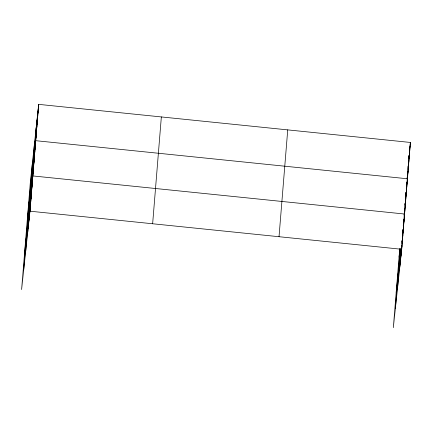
<?xml version="1.0" encoding="UTF-8"?>
<svg xmlns="http://www.w3.org/2000/svg" width="432" height="432" viewBox="0 0 432 432"><rect width="100%" height="100%" fill="white"/><g stroke="black" fill="none" stroke-linecap="round" stroke-linejoin="round"><path stroke-width="0.65" d="M23.625 270.61L32.33 163.782M25.709 251.1L34.414 144.272M27.734 232.162L36.439 125.334M38.68 104.366L30.305 182.72L21.6 289.548L29.975 211.194L38.68 104.366L410.4 142.452L401.695 249.28L393.32 327.634L399.757 248.654M152.642 223.76L161.347 116.932M279.029 236.709L287.734 129.881M395.345 308.702L400.226 248.767M397.429 289.186L400.685 249.237M399.454 270.254L401.177 249.102M36.142 128.968L38.383 107.995M35.845 132.602L38.086 111.629M35.548 136.231L37.789 115.258M35.257 139.865L37.498 118.892M34.96 143.5L37.201 122.526M34.663 147.128L36.904 126.155M34.366 150.763L36.607 129.789M34.069 154.391L36.31 133.423M33.777 158.026L36.018 137.052M27.346 219.04L35.721 140.686L407.441 178.772L406.739 185.328M33.194 165.186L35.435 144.212M32.902 168.707L35.143 147.733M32.616 172.233L34.857 151.259M32.33 175.759L34.571 154.786M32.044 179.285L34.285 158.312M31.757 182.812L33.998 161.838M31.466 186.338L33.707 165.364M31.18 189.859L33.421 168.885M30.893 193.385L33.134 172.411M24.473 254.297L32.848 175.937L404.568 214.024L404.147 217.96M30.316 200.437L32.562 179.464M30.029 203.963L32.27 182.99M29.743 207.49L31.984 186.516M29.457 211.01L31.698 190.037M29.171 214.537L31.412 193.563M28.879 218.063L31.126 197.089M28.593 221.589L30.834 200.615M28.307 225.115L30.548 204.142M28.021 228.641L30.262 207.668M408.861 156.87L409.001 155.558M409.347 152.28L409.558 150.314M409.768 148.349L410.4 142.452M408.915 157.226L409.126 155.261M409.336 153.29L410.103 146.081M408.478 162.167L408.618 160.855M408.899 158.236L409.18 155.612M409.32 154.305L409.806 149.715M408.04 167.108L408.181 165.802M408.461 163.177L408.672 161.212M408.883 159.246L409.514 153.349M408.024 168.124L408.235 166.153M408.445 164.187L409.217 156.978M407.587 173.065L407.797 171.099M408.008 169.133L408.92 160.612M407.155 178.006L407.295 176.699M407.576 174.074L407.851 171.455M407.992 170.143L408.623 164.241M407.138 179.015L407.349 177.05M407.56 175.084L408.326 167.875M406.701 183.962L406.912 181.996M407.192 179.372L407.473 176.753M407.614 175.441L408.029 171.509M406.264 188.903L406.404 187.591M406.755 184.318L406.966 182.347M407.176 180.382L407.738 175.138M399.065 257.132L399.946 248.924M405.832 193.849L405.967 192.537M406.318 189.259L406.528 187.294M405.891 194.092L406.102 192.127M406.312 190.161L406.593 187.542M406.733 186.23L407.155 182.299M405.886 194.999L406.166 192.375M406.307 191.068L406.863 185.825M404.968 204.422L405.108 203.11M405.459 199.832L405.67 197.867M405.88 195.901L406.577 189.346M405.032 204.671L405.173 203.359M405.448 200.74L405.729 198.115M405.869 196.808L406.291 192.872M404.6 209.509L404.741 208.197M405.022 205.573L405.302 202.954M405.443 201.641L406.004 196.398M404.104 215.001L404.244 213.689M404.595 210.411L404.806 208.445M405.016 206.48L405.718 199.924M404.168 215.249L404.309 213.937M404.59 211.313L404.87 208.694M405.011 207.382L405.427 203.45M403.672 220.736L403.812 219.429M404.163 216.151L404.444 213.527M404.579 212.22L405.14 206.977M403.245 225.574L403.385 224.262M403.736 220.984L403.942 219.019M404.152 217.053L404.854 210.497M396.193 292.383L400.842 248.886M403.304 225.823L403.445 224.51M403.726 221.891L404.006 219.267M402.808 231.314L403.018 229.349M403.299 226.724L403.58 224.105M403.72 222.793L404.282 217.55M402.381 236.153L402.521 234.841M402.872 231.563L403.083 229.597M403.294 227.632L403.99 221.076M402.376 237.055L402.586 235.089M402.867 232.465L403.142 229.846M403.283 228.533L403.704 224.602M401.949 241.888L402.089 240.581M402.435 237.303L402.716 234.679M402.856 233.372L403.418 228.128M400.891 252.623L401.242 249.35M401.522 246.726L401.657 245.414M402.008 242.136L402.219 240.17M402.43 238.205L403.132 231.655M400.604 256.149L401.371 248.94M401.512 247.628L401.722 245.662M402.003 243.043L402.284 240.419M402.424 239.112L402.845 235.175M400.313 259.675L401.436 249.188M401.576 247.876L401.787 245.911M401.998 243.945L402.554 238.702M400.027 263.201L402.268 242.228M399.74 266.728L401.981 245.754M29.975 211.194L401.695 249.28"/></g></svg>
